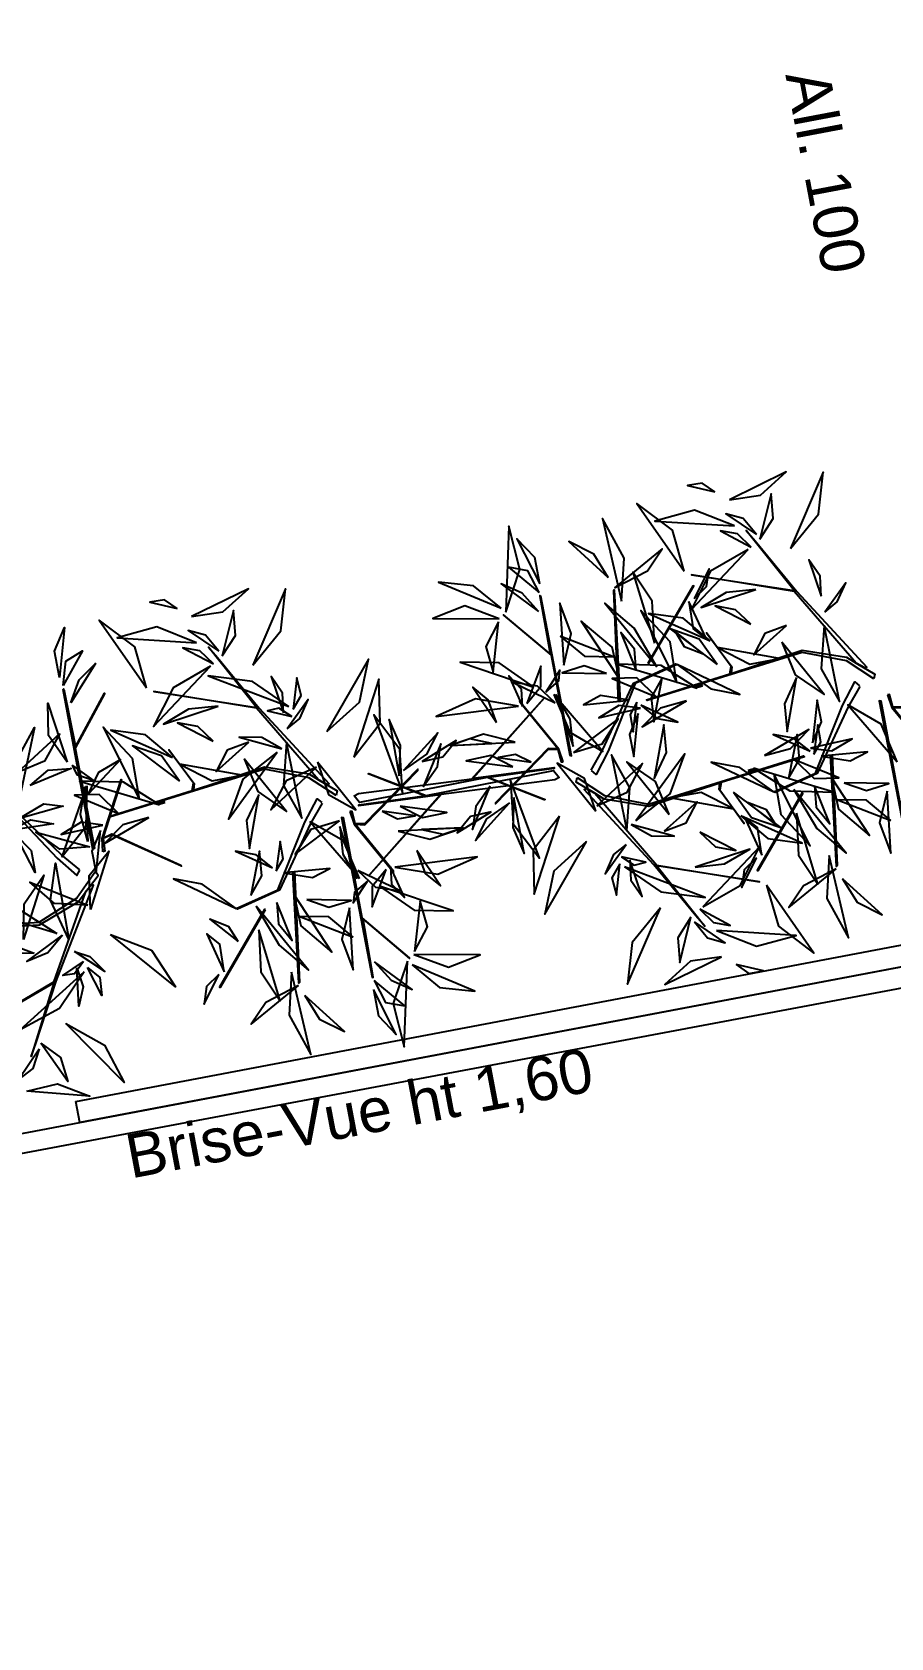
# Model space of a CAD drawing. Header units: centimetres. Extents: x 197412 to 267601, y -375791 to -305433.
# Drawn here: x 204984 to 206984, y -332102 to -328362 of the extents above; entities that cross this region are included whole.
import ezdxf

# ---------------------------------------------------------------- set-up
doc = ezdxf.new("R2010")
doc.units = ezdxf.units.CM
doc.layers.add('3-BAT C-Niveau 0', color=250, linetype='Continuous')
doc.styles.add('Helvetica', font='arial.ttf')

# ---------------------------------------------------------------- blocks, each defined once
blk = doc.blocks.new('Groupe-259-1')
at = {"linetype": 'Continuous', "flags": 128}
for points in [[(12261.6, -45788.68), (12264.33, -45802.09), (12271.07, -45789.64), (12271.07, -45789.79), (12264.25, -45802.46), (12268.71, -45825.7), (12268.34, -45825.98), (12261.4, -45788.77), (12261.58, -45788.58), (12261.59, -45788.65)], [(12265.33, -45830.75), (12261.03, -45827.29), (12248.72, -45815.5), (12237.96, -45814.92), (12237.71, -45815.21), (12248.37, -45815.71), (12260.01, -45828.09), (12264.61, -45832.13), (12265.32, -45830.86)]]:
    blk.add_lwpolyline(points, dxfattribs=at)
for points in [[(12270.66, -45826.57), (12270.52, -45823.46), (12274.96, -45809.71), (12275, -45809.89), (12270.67, -45823.36), (12272.78, -45822.42), (12288.84, -45829.71), (12288.98, -45829.94), (12272.78, -45822.61), (12270.77, -45823.46), (12271.11, -45826.41)], [(12269, -45831.2), (12264.59, -45837.41), (12255.75, -45843.03), (12218.05, -45845.79), (12217.92, -45846.02), (12238.23, -45844.53), (12239.12, -45846.02), (12236.68, -45855.37), (12239.24, -45845.88), (12238.54, -45844.53), (12255.91, -45843.55), (12264.97, -45838.19), (12266.53, -45836.09), (12259.2, -45856.91), (12238.34, -45869.29), (12259.27, -45857.1), (12253.98, -45874.24), (12255.05, -45871.22), (12259.79, -45856.67), (12268.51, -45834.33), (12267.96, -45834.34), (12266.53, -45836.09), (12269.6, -45832.11)]]:
    blk.add_lwpolyline(points, close=True, dxfattribs=at)
at = {"linetype": 'Continuous'}
for points in [[(12260.59, -45785.97, -174.84), (12259.42, -45779.85, -175.45), (12261.73, -45774.31, -176.76), (12261.73, -45774.31, -176.76), (12260.59, -45785.97, -174.84)], [(12261.47, -45787.85, -174.58), (12262.07, -45782.15, -172.2), (12265.96, -45779.74, -168.43), (12265.96, -45779.74, -168.43), (12261.47, -45787.85, -174.58)], [(12263.19, -45791.91, -186.97), (12265.2, -45786.5, -187.38), (12268.95, -45782.69, -185.5), (12268.95, -45782.69, -185.5), (12263.19, -45791.91, -186.97)], [(12262.36, -45805.7, -200.41), (12258, -45799.48, -200.32), (12257.86, -45791.94, -200.54), (12257.86, -45791.94, -200.54), (12262.36, -45805.7, -200.41)], [(12251.43, -45813.42, -233.25), (12250.28, -45805.95, -238.65), (12254.77, -45797.61, -241.93), (12254.77, -45797.61, -241.93), (12251.43, -45813.42, -233.25)], [(12260.64, -45799.05, -189.87), (12257.09, -45805.49, -186.93), (12250.84, -45808.07, -183.27), (12250.84, -45808.07, -183.27), (12260.64, -45799.05, -189.87)], [(12253.76, -45811.14, -229.03), (12257.94, -45807.58, -227.48), (12263.32, -45807.2, -225.66), (12263.32, -45807.2, -225.66), (12253.76, -45811.14, -229.03)], [(12268.51, -45809.98, -177.75), (12264.74, -45808.69, -175.38), (12263.59, -45806.47, -172.12), (12263.59, -45806.47, -172.12), (12268.51, -45809.98, -177.75)], [(12267.37, -45813.11, -207.06), (12269.78, -45807.99, -208.24), (12274.78, -45805.1, -209.24), (12274.78, -45805.1, -209.24), (12267.37, -45813.11, -207.06)], [(12266.98, -45811.21, -178.9), (12266.73, -45820.73, -176.01), (12261.18, -45827.72, -172.29), (12261.18, -45827.72, -172.29), (12266.98, -45811.21, -178.9)], [(12266.98, -45811.21, -178.9), (12266.73, -45820.73, -176.01), (12261.18, -45827.72, -172.29), (12261.18, -45827.72, -172.29), (12266.98, -45811.21, -178.9)], [(12267.2, -45824.14, -200.44), (12265.51, -45817.91, -199.26), (12266.48, -45811.5, -200.49), (12266.48, -45811.5, -200.49), (12267.2, -45824.14, -200.44)], [(12251.05, -45818.9, -198.87), (12256.92, -45815.41, -195.41), (12261.43, -45815.94, -190.33), (12261.43, -45815.94, -190.33), (12251.05, -45818.9, -198.87)], [(12249.39, -45821.55, -183.73), (12253.81, -45819.13, -181.29), (12259.2, -45820.05, -179.52), (12259.2, -45820.05, -179.52), (12249.39, -45821.55, -183.73)], [(12250.31, -45822.54, -183.47), (12254.01, -45826.28, -183.7), (12254.94, -45831.42, -184.07), (12254.94, -45831.42, -184.07), (12250.31, -45822.54, -183.47)], [(12250.31, -45822.54, -183.47), (12254.01, -45826.28, -183.7), (12254.94, -45831.42, -184.07), (12254.94, -45831.42, -184.07), (12250.31, -45822.54, -183.47)], [(12267.63, -45825.42, -200.73), (12260.66, -45825.99, -197.34), (12255.1, -45821.97, -193.77), (12255.1, -45821.97, -193.77), (12267.63, -45825.42, -200.73)], [(12267.63, -45825.42, -200.73), (12260.66, -45825.99, -197.34), (12255.1, -45821.97, -193.77), (12255.1, -45821.97, -193.77), (12267.63, -45825.42, -200.73)], [(12267.83, -45840.05, -210.57), (12267.47, -45832.06, -206.9), (12272.09, -45826.39, -202.54), (12272.09, -45826.39, -202.54), (12267.83, -45840.05, -210.57)], [(12262.77, -45846.99, -176.08), (12258.46, -45837.85, -174.79), (12259.64, -45829.19, -170.69), (12259.64, -45829.19, -170.69), (12262.77, -45846.99, -176.08)], [(12252.21, -45846.99, -205.3), (12252.34, -45838.73, -204.92), (12256.91, -45832, -203.9), (12256.91, -45832, -203.9), (12252.21, -45846.99, -205.3)], [(12267.16, -45839, -217.22), (12259.4, -45838.62, -219.34), (12253.66, -45833.67, -221.55), (12253.66, -45833.67, -221.55), (12267.16, -45839, -217.22)], [(12259.94, -45845.61, -204.31), (12250.2, -45842.67, -204.16), (12243.67, -45835.2, -202.67), (12243.67, -45835.2, -202.67), (12259.94, -45845.61, -204.31)], [(12261.25, -45845.96, -204.62), (12257.85, -45850.11, -205.07), (12252.94, -45852.12, -204.23), (12252.94, -45852.12, -204.23), (12261.25, -45845.96, -204.62)], [(12272.43, -45845.86, -220.09), (12282.01, -45849.48, -220.53), (12287.63, -45858.03, -219.34), (12287.63, -45858.03, -219.34), (12272.43, -45845.86, -220.09)], [(12254.66, -45850.22, -184.69), (12249.25, -45850.28, -183.17), (12245.06, -45846.64, -181.63), (12245.06, -45846.64, -181.63), (12254.66, -45850.22, -184.69)], [(12266.15, -45852.12, -212.09), (12264.07, -45855.01, -209.87), (12261.34, -45855.4, -207.1), (12261.34, -45855.4, -207.1), (12266.15, -45852.12, -212.09)], [(12266.15, -45852.12, -212.09), (12264.07, -45855.01, -209.87), (12261.34, -45855.4, -207.1), (12261.34, -45855.4, -207.1), (12266.15, -45852.12, -212.09)], [(12264.09, -45849.83, -171.59), (12267.67, -45850.99, -169.03), (12271.12, -45854.43, -167.96), (12271.12, -45854.43, -167.96), (12264.09, -45849.83, -171.59)], [(12266.33, -45854.53, -212.64), (12260.59, -45863.07, -211.07), (12251.45, -45868.06, -212.06), (12251.45, -45868.06, -212.06), (12266.33, -45854.53, -212.64)], [(12266.33, -45854.53, -212.64), (12260.59, -45863.07, -211.07), (12251.45, -45868.06, -212.06), (12251.45, -45868.06, -212.06), (12266.33, -45854.53, -212.64)], [(12264.61, -45853.6, -172.05), (12266.11, -45857.99, -171.7), (12265.08, -45862.52, -172.02), (12265.08, -45862.52, -172.02), (12264.61, -45853.6, -172.05)], [(12264.61, -45853.6, -172.05), (12266.11, -45857.99, -171.7), (12265.08, -45862.52, -172.02), (12265.08, -45862.52, -172.02), (12264.61, -45853.6, -172.05)], [(12267.07, -45853.54, -213.12), (12269.97, -45855.88, -210.71), (12270.48, -45860.04, -208.62), (12270.48, -45860.04, -208.62), (12267.07, -45853.54, -213.12)], [(12267.07, -45853.54, -213.12), (12269.97, -45855.88, -210.71), (12270.48, -45860.04, -208.62), (12270.48, -45860.04, -208.62), (12267.07, -45853.54, -213.12)], [(12262.06, -45866.53, -223.66), (12271.09, -45871.6, -222.36), (12275.65, -45880.28, -219.58), (12275.65, -45880.28, -219.58), (12262.06, -45866.53, -223.66)], [(12256.21, -45871.16, -232.48), (12260.82, -45874.51, -232.45), (12262.49, -45880.05, -231.83), (12262.49, -45880.05, -231.83), (12256.21, -45871.16, -232.48)], [(12255.85, -45872.48, -232.75), (12254.37, -45877.08, -233.5), (12251, -45879.58, -235.42), (12251, -45879.58, -235.42), (12255.85, -45872.48, -232.75)], [(12252.94, -45882.31, -212.86), (12260.1, -45880.64, -209.91), (12267.63, -45883.5, -208.14), (12267.63, -45883.5, -208.14), (12252.94, -45882.31, -212.86)], [(12252.94, -45882.31, -212.86), (12260.1, -45880.64, -209.91), (12267.63, -45883.5, -208.14), (12267.63, -45883.5, -208.14), (12252.94, -45882.31, -212.86)]]:
    blk.add_polyline3d(points, dxfattribs=at)
blk = doc.blocks.new('Groupe-260-1')
at = {"linetype": 'Continuous', "flags": 128}
for points in [[(12450.21, -45786.28), (12443.85, -45782.12), (12433.56, -45780.12), (12397.46, -45791.34), (12397.26, -45791.16), (12416.71, -45785.12), (12416.98, -45783.41), (12411.3, -45775.6), (12417.15, -45783.51), (12417, -45785.01), (12433.52, -45779.58), (12443.91, -45781.25), (12446.14, -45782.63), (12431.7, -45765.93), (12407.76, -45762.04), (12431.69, -45765.74), (12420.5, -45751.72), (12422.61, -45754.14), (12432.33, -45765.94), (12448.61, -45783.55), (12448.11, -45783.74), (12446.14, -45782.63), (12450.44, -45785.22)], [(12389.66, -45765.79), (12389.78, -45765.57), (12391.2, -45791.55), (12390.81, -45791.53)], [(12397.6, -45782.73), (12397.79, -45782.73), (12408.31, -45764.64), (12408.05, -45764.68)], [(12324.99, -45813.47), (12318.62, -45809.31), (12308.34, -45807.31), (12272.24, -45818.53), (12272.04, -45818.35), (12291.48, -45812.31), (12291.76, -45810.6), (12286.08, -45802.79), (12291.93, -45810.7), (12291.77, -45812.2), (12308.3, -45806.77), (12318.69, -45808.44), (12320.91, -45809.82), (12306.48, -45793.12), (12282.53, -45789.23), (12306.47, -45792.93), (12295.28, -45778.91), (12297.38, -45781.33), (12307.11, -45793.13), (12323.39, -45810.74), (12322.89, -45810.93), (12320.91, -45809.82), (12325.22, -45812.41)], [(12453.46, -45789.98), (12454.46, -45792.93), (12463.62, -45804.1), (12463.59, -45803.93), (12454.64, -45792.97), (12456.95, -45793.08), (12469.23, -45780.42), (12469.27, -45780.15), (12456.87, -45792.89), (12454.69, -45792.84), (12453.93, -45789.97)], [(12373.47, -45790.76), (12356.93, -45809.45), (12375.83, -45806.94), (12375.81, -45807.17), (12360.59, -45809.24), (12373.66, -45814.36), (12373.49, -45814.45), (12360.16, -45809.3), (12330.49, -45815.13), (12329.22, -45813.52), (12330.19, -45812.97), (12356.64, -45809.56), (12373.29, -45790.93)], [(12377.9, -45805.6), (12376.9, -45802.65), (12367.74, -45791.48), (12367.77, -45791.66), (12376.72, -45802.61), (12374.41, -45802.51), (12362.13, -45815.17), (12362.09, -45815.43), (12374.49, -45802.69), (12376.67, -45802.75), (12377.43, -45805.61)], [(12381.15, -45809.3), (12387.52, -45813.46), (12397.8, -45815.47), (12433.9, -45804.25), (12434.11, -45804.42), (12414.66, -45810.46), (12414.38, -45812.17), (12420.07, -45819.98), (12414.22, -45812.08), (12414.37, -45810.57), (12397.85, -45816), (12387.45, -45814.33), (12385.23, -45812.95), (12399.67, -45829.65), (12423.61, -45833.54), (12399.67, -45829.84), (12410.86, -45843.87), (12408.76, -45841.45), (12399.03, -45829.64), (12382.75, -45812.04), (12383.26, -45811.84), (12385.23, -45812.95), (12380.92, -45810.36)], [(12441.7, -45829.79), (12441.58, -45830.02), (12440.17, -45804.04), (12440.55, -45804.06)], [(12328.24, -45817.17), (12329.24, -45820.12), (12338.4, -45831.29), (12338.37, -45831.12), (12329.42, -45820.16), (12331.73, -45820.27), (12344.01, -45807.61), (12344.05, -45807.34), (12331.65, -45820.08), (12329.47, -45820.03), (12328.71, -45817.16)], [(12332.67, -45832.02), (12349.21, -45813.32), (12330.31, -45815.84), (12330.33, -45815.6), (12345.56, -45813.54), (12332.48, -45808.41), (12332.65, -45808.32), (12345.98, -45813.47), (12375.66, -45807.65), (12376.92, -45809.26), (12375.95, -45809.81), (12349.5, -45813.21), (12332.86, -45831.84)], [(12433.76, -45812.86), (12433.57, -45812.85), (12423.05, -45830.94), (12423.32, -45830.91)], [(12316.48, -45856.98), (12316.36, -45857.21), (12314.94, -45831.23), (12315.33, -45831.25)], [(12308.54, -45840.05), (12308.35, -45840.04), (12297.83, -45858.13), (12298.1, -45858.1)]]:
    blk.add_lwpolyline(points, close=True, dxfattribs=at)
for points in [[(12372.49, -45767.02), (12374.84, -45780.5), (12364.02, -45771.38), (12364.08, -45771.52), (12375.06, -45780.81), (12379.41, -45804.08), (12379.85, -45804.2), (12372.71, -45767.03), (12372.47, -45766.91), (12372.48, -45766.99)], [(12384.4, -45807.54), (12387.14, -45802.75), (12394.29, -45787.27), (12404.08, -45782.8), (12404.42, -45782.97), (12394.68, -45787.34), (12388.38, -45803.12), (12385.57, -45808.56), (12384.45, -45807.64)], [(12446.97, -45788.04), (12444.23, -45792.83), (12437.08, -45808.31), (12427.28, -45812.78), (12426.94, -45812.61), (12436.68, -45808.25), (12442.98, -45792.47), (12445.79, -45787.02), (12446.92, -45787.94)], [(12458.87, -45828.56), (12456.52, -45815.08), (12467.34, -45824.2), (12467.29, -45824.06), (12456.3, -45814.77), (12451.95, -45791.51), (12451.51, -45791.38), (12458.65, -45828.55), (12458.9, -45828.67), (12458.88, -45828.6)], [(12321.75, -45815.23), (12319.01, -45820.02), (12311.86, -45835.5), (12302.06, -45839.97), (12301.72, -45839.8), (12311.46, -45835.44), (12317.76, -45819.66), (12320.57, -45814.21), (12321.7, -45815.13)], [(12333.65, -45855.75), (12331.3, -45842.27), (12342.12, -45851.39), (12342.07, -45851.25), (12331.08, -45841.96), (12326.73, -45818.7), (12326.29, -45818.57), (12333.43, -45855.74), (12333.67, -45855.86), (12333.66, -45855.79)]]:
    blk.add_lwpolyline(points, dxfattribs=at)
at = {"linetype": 'Continuous'}
for points in [[(12413.19, -45742.75, -211.21), (12410.24, -45740.69, -209.03), (12406.86, -45741.27, -206.71), (12406.86, -45741.27, -206.71), (12413.19, -45742.75, -211.21)], [(12413.19, -45742.75, -211.21), (12410.24, -45740.69, -209.03), (12406.86, -45741.27, -206.71), (12406.86, -45741.27, -206.71), (12413.19, -45742.75, -211.21)], [(12416.59, -45744.58, -212.86), (12423.86, -45743.52, -209.91), (12429.82, -45738.11, -208.14), (12429.82, -45738.11, -208.14), (12416.59, -45744.58, -212.86)], [(12416.59, -45744.58, -212.86), (12423.86, -45743.52, -209.91), (12429.82, -45738.11, -208.14), (12429.82, -45738.11, -208.14), (12416.59, -45744.58, -212.86)], [(12430.84, -45755.94, -223.66), (12437.39, -45747.92, -222.36), (12438.46, -45738.17, -219.58), (12438.46, -45738.17, -219.58), (12430.84, -45755.94, -223.66)], [(12423.7, -45753.77, -232.48), (12426.77, -45748.97, -232.45), (12426.3, -45743.2, -231.83), (12426.3, -45743.2, -231.83), (12423.7, -45753.77, -232.48)], [(12406.08, -45761.2, -215.07), (12403.35, -45751.68, -213.8), (12395.08, -45745.44, -214.42), (12395.08, -45745.44, -214.42), (12406.08, -45761.2, -215.07)], [(12417.76, -45750.68, -228.35), (12408.45, -45747.01, -229.1), (12399.24, -45749.54, -232.12), (12399.24, -45749.54, -232.12), (12417.76, -45750.68, -228.35)], [(12422.89, -45752.67, -232.75), (12419.82, -45748.93, -233.5), (12415.77, -45747.83, -235.42), (12415.77, -45747.83, -235.42), (12422.89, -45752.67, -232.75)], [(12364.52, -45770.74, -186.41), (12367.82, -45760.86, -187.61), (12365.26, -45750.76, -186.97), (12365.26, -45750.76, -186.97), (12364.52, -45770.74, -186.41)], [(12391.49, -45768.16, -223.19), (12392.06, -45758.15, -225.59), (12387.04, -45748.98, -225.79), (12387.04, -45748.98, -225.79), (12391.49, -45768.16, -223.19)], [(12391.49, -45768.16, -223.19), (12392.06, -45758.15, -225.59), (12387.04, -45748.98, -225.79), (12387.04, -45748.98, -225.79), (12391.49, -45768.16, -223.19)], [(12421.68, -45755.64, -229.3), (12418.49, -45752.55, -228.25), (12414.54, -45751.85, -226.49), (12414.54, -45751.85, -226.49), (12421.68, -45755.64, -229.3)], [(12372.43, -45764.13, -174.84), (12371.29, -45758, -175.45), (12367.11, -45753.69, -176.76), (12367.11, -45753.69, -176.76), (12372.43, -45764.13, -174.84)], [(12388.38, -45762.72, -215.73), (12385.03, -45757.25, -216.78), (12379.21, -45754.31, -215.22), (12379.21, -45754.31, -215.22), (12388.38, -45762.72, -215.73)], [(12388.38, -45762.72, -215.73), (12385.03, -45757.25, -216.78), (12379.21, -45754.31, -215.22), (12379.21, -45754.31, -215.22), (12388.38, -45762.72, -215.73)], [(12389.86, -45765.07, -214.21), (12397.54, -45761.11, -211.43), (12400.92, -45756.02, -206.15), (12400.92, -45756.02, -206.15), (12389.86, -45765.07, -214.21)], [(12420.96, -45756.18, -228.97), (12412.24, -45761.18, -227.8), (12407.71, -45770.19, -227.09), (12407.71, -45770.19, -227.09), (12420.96, -45756.18, -228.97)], [(12437.94, -45767.04, -172.05), (12437.73, -45762.4, -171.7), (12435.11, -45758.57, -172.02), (12435.11, -45758.57, -172.02), (12437.94, -45767.04, -172.05)], [(12437.94, -45767.04, -172.05), (12437.73, -45762.4, -171.7), (12435.11, -45758.57, -172.02), (12435.11, -45758.57, -172.02), (12437.94, -45767.04, -172.05)], [(12372.31, -45766.19, -174.58), (12369.66, -45761.11, -172.2), (12365.16, -45760.29, -168.43), (12365.16, -45760.29, -168.43), (12372.31, -45766.19, -174.58)], [(12399.14, -45778.01, -221.24), (12398.63, -45768.2, -218.96), (12394.13, -45761.48, -214.31), (12394.13, -45761.48, -214.31), (12399.14, -45778.01, -221.24)], [(12408.41, -45767.61, -211.6), (12411.3, -45764.8, -211.07), (12411.88, -45760.7, -211.1), (12411.88, -45760.7, -211.1), (12408.41, -45767.61, -211.6)], [(12291.36, -45771.77, -212.86), (12298.64, -45770.71, -209.91), (12304.6, -45765.3, -208.14), (12304.6, -45765.3, -208.14), (12291.36, -45771.77, -212.86)], [(12291.36, -45771.77, -212.86), (12298.64, -45770.71, -209.91), (12304.6, -45765.3, -208.14), (12304.6, -45765.3, -208.14), (12291.36, -45771.77, -212.86)], [(12305.62, -45783.13, -223.66), (12312.17, -45775.11, -222.36), (12313.24, -45765.36, -219.58), (12313.24, -45765.36, -219.58), (12305.62, -45783.13, -223.66)], [(12363.43, -45769.83, -186.4), (12357.04, -45764.59, -186.75), (12348.84, -45763.75, -187), (12348.84, -45763.75, -187), (12363.43, -45769.83, -186.4)], [(12372.18, -45770.6, -186.97), (12368.34, -45766.3, -187.38), (12363.45, -45764.13, -185.5), (12363.45, -45764.13, -185.5), (12372.18, -45770.6, -186.97)], [(12422.74, -45765.45, -196.26), (12415.88, -45766.17, -195.05), (12410.02, -45769.65, -196.39), (12410.02, -45769.65, -196.39), (12422.74, -45765.45, -196.26)], [(12438.83, -45770.74, -171.59), (12441.74, -45768.35, -169.03), (12443.7, -45763.89, -167.96), (12443.7, -45763.89, -167.96), (12438.83, -45770.74, -171.59)], [(12287.97, -45769.94, -211.21), (12285.02, -45767.88, -209.03), (12281.63, -45768.46, -206.71), (12281.63, -45768.46, -206.71), (12287.97, -45769.94, -211.21)], [(12287.97, -45769.94, -211.21), (12285.02, -45767.88, -209.03), (12281.63, -45768.46, -206.71), (12281.63, -45768.46, -206.71), (12287.97, -45769.94, -211.21)], [(12298.48, -45780.96, -232.48), (12301.55, -45776.16, -232.45), (12301.08, -45770.39, -231.83), (12301.08, -45770.39, -231.83), (12298.48, -45780.96, -232.48)], [(12363.02, -45772.29, -182.25), (12354.95, -45769.31, -178.08), (12347.56, -45772.22, -173.29), (12347.56, -45772.22, -173.29), (12363.02, -45772.29, -182.25)], [(12378.01, -45783.14, -200.41), (12379.79, -45775.75, -200.32), (12377.15, -45768.68, -200.54), (12377.15, -45768.68, -200.54), (12378.01, -45783.14, -200.41)], [(12399.73, -45783.53, -210.1), (12394.4, -45774.45, -209.96), (12387.59, -45768.67, -205.95), (12387.59, -45768.67, -205.95), (12399.73, -45783.53, -210.1)], [(12404.4, -45787.19, -194.97), (12402.78, -45777.69, -192.57), (12395.98, -45770.39, -191.31), (12395.98, -45770.39, -191.31), (12404.4, -45787.19, -194.97)], [(12412.09, -45777.41, -201.48), (12405.83, -45772.12, -202.35), (12397.79, -45771.04, -201.76), (12397.79, -45771.04, -201.76), (12412.09, -45777.41, -201.48)], [(12407.17, -45768.25, -202.5), (12408.19, -45774.65, -200.11), (12411.24, -45777.07, -195.35), (12411.24, -45777.07, -195.35), (12407.17, -45768.25, -202.5)], [(12421.62, -45773.59, -195.33), (12418.02, -45770.2, -195.1), (12413.29, -45769.32, -194.26), (12413.29, -45769.32, -194.26), (12421.62, -45773.59, -195.33)], [(12280.86, -45788.39, -215.07), (12278.13, -45778.87, -213.8), (12269.86, -45772.63, -214.42), (12269.86, -45772.63, -214.42), (12280.86, -45788.39, -215.07)], [(12292.53, -45777.87, -228.35), (12283.23, -45774.2, -229.1), (12274.02, -45776.73, -232.12), (12274.02, -45776.73, -232.12), (12292.53, -45777.87, -228.35)], [(12362.86, -45772.98, -181.99), (12359.86, -45778.72, -181.12), (12361.59, -45784.72, -179.03), (12361.59, -45784.72, -179.03), (12362.86, -45772.98, -181.99)], [(12391, -45786.33, -233.25), (12389.33, -45778.95, -238.65), (12382.11, -45772.83, -241.93), (12382.11, -45772.83, -241.93), (12391, -45786.33, -233.25)], [(12413.77, -45782.94, -207.16), (12409.59, -45777.01, -205.48), (12402.78, -45774.67, -203.83), (12402.78, -45774.67, -203.83), (12413.77, -45782.94, -207.16)], [(12413.77, -45782.94, -207.16), (12409.59, -45777.01, -205.48), (12402.78, -45774.67, -203.83), (12402.78, -45774.67, -203.83), (12413.77, -45782.94, -207.16)], [(12429.92, -45773.83, -184.69), (12424.86, -45775.74, -183.17), (12422.29, -45780.66, -181.63), (12422.29, -45780.66, -181.63), (12429.92, -45773.83, -184.69)], [(12438.65, -45773.87, -176.08), (12437.98, -45783.95, -174.79), (12442.24, -45791.58, -170.69), (12442.24, -45791.58, -170.69), (12438.65, -45773.87, -176.08)], [(12297.67, -45779.86, -232.75), (12294.6, -45776.12, -233.5), (12290.55, -45775.02, -235.42), (12290.55, -45775.02, -235.42), (12297.67, -45779.86, -232.75)], [(12377.17, -45776.32, -189.87), (12382.83, -45781.02, -186.93), (12389.6, -45781.13, -183.27), (12389.6, -45781.13, -183.27), (12377.17, -45776.32, -189.87)], [(12394.92, -45784.37, -207.72), (12394.54, -45779.4, -206.62), (12391.35, -45775.5, -205.86), (12391.35, -45775.5, -205.86), (12394.92, -45784.37, -207.72)], [(12403.94, -45775.3, -218.46), (12406.08, -45778.76, -216.39), (12410.52, -45780.49, -215.43), (12410.52, -45780.49, -215.43), (12403.94, -45775.3, -218.46)], [(12428.81, -45777.73, -205.3), (12431.96, -45785.37, -204.92), (12438.68, -45789.96, -203.9), (12438.68, -45789.96, -203.9), (12428.81, -45777.73, -205.3)], [(12296.46, -45782.83, -229.3), (12293.27, -45779.74, -228.25), (12289.32, -45779.04, -226.49), (12289.32, -45779.04, -226.49), (12296.46, -45782.83, -229.3)], [(12322.83, -45798.57, -220.09), (12330.42, -45791.71, -220.53), (12332.53, -45781.69, -219.34), (12332.53, -45781.69, -219.34), (12322.83, -45798.57, -220.09)], [(12371.02, -45788.2, -207.25), (12362.97, -45782.58, -205.29), (12353.9, -45782.41, -201.98), (12353.9, -45782.41, -201.98), (12371.02, -45788.2, -207.25)], [(12413.84, -45778.98, -188.89), (12421.34, -45782.85, -185.79), (12428.29, -45781.54, -181.22), (12428.29, -45781.54, -181.22), (12413.84, -45778.98, -188.89)], [(12295.74, -45783.37, -228.97), (12287.02, -45788.37, -227.8), (12282.49, -45797.38, -227.09), (12282.49, -45797.38, -227.09), (12295.74, -45783.37, -228.97)], [(12313.98, -45792.74, -212.64), (12305.52, -45786.89, -211.07), (12295.19, -45785.58, -212.06), (12295.19, -45785.58, -212.06), (12313.98, -45792.74, -212.64)], [(12313.98, -45792.74, -212.64), (12305.52, -45786.89, -211.07), (12295.19, -45785.58, -212.06), (12295.19, -45785.58, -212.06), (12313.98, -45792.74, -212.64)], [(12312.72, -45794.23, -172.05), (12312.51, -45789.59, -171.7), (12309.89, -45785.76, -172.02), (12309.89, -45785.76, -172.02), (12312.72, -45794.23, -172.05)], [(12312.72, -45794.23, -172.05), (12312.51, -45789.59, -171.7), (12309.89, -45785.76, -172.02), (12309.89, -45785.76, -172.02), (12312.72, -45794.23, -172.05)], [(12315.03, -45793.39, -213.12), (12316.88, -45790.15, -210.71), (12315.83, -45786.09, -208.62), (12315.83, -45786.09, -208.62), (12315.03, -45793.39, -213.12)], [(12315.03, -45793.39, -213.12), (12316.88, -45790.15, -210.71), (12315.83, -45786.09, -208.62), (12315.83, -45786.09, -208.62), (12315.03, -45793.39, -213.12)], [(12368.45, -45792.7, -179.83), (12368.2, -45788.66, -178.67), (12365.23, -45785.57, -177.99), (12365.23, -45785.57, -177.99), (12368.45, -45792.7, -179.83)], [(12369.44, -45792.05, -215.21), (12372.71, -45788.1, -213.09), (12372.71, -45783.37, -210.46), (12372.71, -45783.37, -210.46), (12369.44, -45792.05, -215.21)], [(12373.84, -45789.37, -177.75), (12376.88, -45786.79, -175.38), (12377.14, -45784.3, -172.12), (12377.14, -45784.3, -172.12), (12373.84, -45789.37, -177.75)], [(12387.99, -45785.06, -229.03), (12382.8, -45783.27, -227.48), (12377.66, -45784.89, -225.66), (12377.66, -45784.89, -225.66), (12387.99, -45785.06, -229.03)], [(12399.57, -45790.45, -194.21), (12395.04, -45786.07, -192.81), (12389.28, -45786.22, -190.06), (12389.28, -45786.22, -190.06), (12399.57, -45790.45, -194.21)], [(12399.57, -45790.45, -194.21), (12395.04, -45786.07, -192.81), (12389.28, -45786.22, -190.06), (12389.28, -45786.22, -190.06), (12399.57, -45790.45, -194.21)], [(12409.11, -45788.45, -206.43), (12400.71, -45783.17, -204.4), (12390.45, -45782.91, -204.36), (12390.45, -45782.91, -204.36), (12409.11, -45788.45, -206.43)], [(12409.11, -45788.45, -206.43), (12400.71, -45783.17, -204.4), (12390.45, -45782.91, -204.36), (12390.45, -45782.91, -204.36), (12409.11, -45788.45, -206.43)], [(12400.97, -45786.05, -199.77), (12398.42, -45790.62, -197.57), (12399, -45796.33, -196.35), (12399, -45796.33, -196.35), (12400.97, -45786.05, -199.77)], [(12404.42, -45782.97, -197.23), (12412.3, -45788.64, -194.28), (12419.04, -45789.91, -188.42), (12419.04, -45789.91, -188.42), (12404.42, -45782.97, -197.23)], [(12432.26, -45786.01, -185.42), (12429.4, -45792.11, -185.31), (12430.04, -45798.58, -184.01), (12430.04, -45798.58, -184.01), (12432.26, -45786.01, -185.42)], [(12329.12, -45804.51, -220.85), (12335.28, -45796.59, -221.31), (12334.99, -45786.33, -222.56), (12334.99, -45786.33, -222.56), (12329.12, -45804.51, -220.85)], [(12362.34, -45796.48, -210.84), (12360.39, -45791.15, -209.98), (12356.84, -45788.26, -207.2), (12356.84, -45788.26, -207.2), (12362.34, -45796.48, -210.84)], [(12376.05, -45791.87, -207.06), (12371.93, -45787.98, -208.24), (12366.22, -45787.12, -209.24), (12366.22, -45787.12, -209.24), (12376.05, -45791.87, -207.06)], [(12410.36, -45787.94, -203.84), (12410.25, -45787.71, -203.87), (12408.57, -45788.16, -202.04), (12408.67, -45788.37, -202.02), (12410.36, -45787.94, -203.84)], [(12297.52, -45792.64, -196.26), (12290.66, -45793.36, -195.05), (12284.8, -45796.84, -196.39), (12284.8, -45796.84, -196.39), (12297.52, -45792.64, -196.26)], [(12314.7, -45795.04, -212.09), (12311.7, -45793.12, -209.87), (12309.01, -45793.75, -207.1), (12309.01, -45793.75, -207.1), (12314.7, -45795.04, -212.09)], [(12314.7, -45795.04, -212.09), (12311.7, -45793.12, -209.87), (12309.01, -45793.75, -207.1), (12309.01, -45793.75, -207.1), (12314.7, -45795.04, -212.09)], [(12313.61, -45797.93, -171.59), (12316.52, -45795.54, -169.03), (12318.48, -45791.08, -167.96), (12318.48, -45791.08, -167.96), (12313.61, -45797.93, -171.59)], [(12367.46, -45792.62, -179.52), (12357.48, -45790.95, -178.73), (12348.3, -45795.07, -177.91), (12348.3, -45795.07, -177.91), (12367.46, -45792.62, -179.52)], [(12375.72, -45789.95, -178.9), (12379.43, -45798.72, -176.01), (12387.15, -45803.2, -172.29), (12387.15, -45803.2, -172.29), (12375.72, -45789.95, -178.9)], [(12375.72, -45789.95, -178.9), (12379.43, -45798.72, -176.01), (12387.15, -45803.2, -172.29), (12387.15, -45803.2, -172.29), (12375.72, -45789.95, -178.9)], [(12380.24, -45802.07, -200.44), (12379.53, -45795.66, -199.26), (12376.29, -45790.05, -200.49), (12376.29, -45790.05, -200.49), (12380.24, -45802.07, -200.44)], [(12393.35, -45791.29, -198.87), (12386.62, -45790.19, -195.41), (12382.61, -45792.33, -190.33), (12382.61, -45792.33, -190.33), (12393.35, -45791.29, -198.87)], [(12395.87, -45793.15, -183.73), (12390.87, -45792.51, -181.29), (12386.19, -45795.34, -179.52), (12386.19, -45795.34, -179.52), (12395.87, -45793.15, -183.73)], [(12395.06, -45791.75, -202.35), (12393.47, -45794.57, -200.21), (12394.19, -45798.62, -199.09), (12394.19, -45798.62, -199.09), (12395.06, -45791.75, -202.35)], [(12395.96, -45792.45, -202.12), (12399.79, -45795.49, -201.54), (12404.59, -45796.36, -202.14), (12404.59, -45796.36, -202.14), (12395.96, -45792.45, -202.12)], [(12406.6, -45791.43, -199.98), (12400.57, -45793.1, -200.36), (12396.26, -45797.48, -199.46), (12396.26, -45797.48, -199.46), (12406.6, -45791.43, -199.98)], [(12435.99, -45801.18, -183.47), (12438.07, -45796.34, -183.7), (12437.05, -45791.22, -184.07), (12437.05, -45791.22, -184.07), (12435.99, -45801.18, -183.47)], [(12435.99, -45801.18, -183.47), (12438.07, -45796.34, -183.7), (12437.05, -45791.22, -184.07), (12437.05, -45791.22, -184.07), (12435.99, -45801.18, -183.47)], [(12455.65, -45805.63, -178.9), (12451.94, -45796.86, -176.01), (12444.21, -45792.38, -172.29), (12444.21, -45792.38, -172.29), (12455.65, -45805.63, -178.9)], [(12455.65, -45805.63, -178.9), (12451.94, -45796.86, -176.01), (12444.21, -45792.38, -172.29), (12444.21, -45792.38, -172.29), (12455.65, -45805.63, -178.9)], [(12296.4, -45800.78, -195.33), (12292.79, -45797.39, -195.1), (12288.07, -45796.51, -194.26), (12288.07, -45796.51, -194.26), (12296.4, -45800.78, -195.33)], [(12340.5, -45812.86, -225.36), (12339.87, -45802.74, -224.7), (12333.79, -45794.7, -224), (12333.79, -45794.7, -224), (12340.5, -45812.86, -225.36)], [(12339.71, -45808.87, -183.78), (12339.99, -45801.84, -183.14), (12337.35, -45795.78, -184.94), (12337.35, -45795.78, -184.94), (12339.71, -45808.87, -183.78)], [(12380.31, -45803.42, -200.73), (12387, -45801.41, -197.34), (12390.7, -45795.62, -193.77), (12390.7, -45795.62, -193.77), (12380.31, -45803.42, -200.73)], [(12380.31, -45803.42, -200.73), (12387, -45801.41, -197.34), (12390.7, -45795.62, -193.77), (12390.7, -45795.62, -193.77), (12380.31, -45803.42, -200.73)], [(12395.38, -45794.4, -183.47), (12393.3, -45799.24, -183.7), (12394.31, -45804.36, -184.07), (12394.31, -45804.36, -184.07), (12395.38, -45794.4, -183.47)], [(12395.38, -45794.4, -183.47), (12393.3, -45799.24, -183.7), (12394.31, -45804.36, -184.07), (12394.31, -45804.36, -184.07), (12395.38, -45794.4, -183.47)], [(12399.11, -45809.57, -185.42), (12401.97, -45803.48, -185.31), (12401.33, -45797.01, -184.01), (12401.33, -45797.01, -184.01), (12399.11, -45809.57, -185.42)], [(12436.3, -45803.83, -202.35), (12437.89, -45801.01, -200.21), (12437.18, -45796.97, -199.09), (12437.18, -45796.97, -199.09), (12436.3, -45803.83, -202.35)], [(12279.18, -45814.38, -194.97), (12277.56, -45804.88, -192.57), (12270.76, -45797.58, -191.31), (12270.76, -45797.58, -191.31), (12279.18, -45814.38, -194.97)], [(12286.87, -45804.6, -201.48), (12280.61, -45799.31, -202.35), (12272.57, -45798.23, -201.76), (12272.57, -45798.23, -201.76), (12286.87, -45804.6, -201.48)], [(12304.7, -45801.02, -184.69), (12299.63, -45802.93, -183.17), (12297.07, -45807.85, -181.63), (12297.07, -45807.85, -181.63), (12304.7, -45801.02, -184.69)], [(12312.39, -45802.57, -204.62), (12307.7, -45799.95, -205.07), (12302.4, -45799.87, -204.23), (12302.4, -45799.87, -204.23), (12312.39, -45802.57, -204.62)], [(12313.43, -45801.06, -176.08), (12312.75, -45811.14, -174.79), (12317.02, -45818.77, -170.69), (12317.02, -45818.77, -170.69), (12313.43, -45801.06, -176.08)], [(12340.72, -45807.6, -176.88), (12346.14, -45803.87, -176.9), (12348.69, -45798.83, -174.04), (12348.69, -45798.83, -174.04), (12340.72, -45807.6, -176.88)], [(12345.03, -45805.52, -161.32), (12349.85, -45804.44, -161.24), (12352.96, -45800.62, -160.95), (12352.96, -45800.62, -160.95), (12345.03, -45805.52, -161.32)], [(12366.68, -45801, -247.3), (12359.32, -45799.16, -244.69), (12351.56, -45801.82, -243.35), (12351.56, -45801.82, -243.35), (12366.68, -45801, -247.3)], [(12366.68, -45801, -247.3), (12359.32, -45799.16, -244.69), (12351.56, -45801.82, -243.35), (12351.56, -45801.82, -243.35), (12366.68, -45801, -247.3)], [(12361.27, -45801.37, -223.21), (12356.18, -45800.28, -222.61), (12351.75, -45801.81, -220.88), (12351.75, -45801.81, -220.88), (12361.27, -45801.37, -223.21)], [(12361.27, -45801.37, -223.21), (12356.18, -45800.28, -222.61), (12351.75, -45801.81, -220.88), (12351.75, -45801.81, -220.88), (12361.27, -45801.37, -223.21)], [(12424.76, -45804.15, -199.98), (12430.8, -45802.49, -200.36), (12435.11, -45798.1, -199.46), (12435.11, -45798.1, -199.46), (12424.76, -45804.15, -199.98)], [(12435.4, -45803.13, -202.12), (12431.57, -45800.09, -201.54), (12426.77, -45799.23, -202.14), (12426.77, -45799.23, -202.14), (12435.4, -45803.13, -202.12)], [(12430.39, -45809.53, -199.77), (12432.95, -45804.97, -197.57), (12432.37, -45799.25, -196.35), (12432.37, -45799.25, -196.35), (12430.39, -45809.53, -199.77)], [(12435.5, -45802.43, -183.73), (12440.49, -45803.07, -181.29), (12445.17, -45800.25, -179.52), (12445.17, -45800.25, -179.52), (12435.5, -45802.43, -183.73)], [(12288.55, -45810.13, -207.16), (12284.37, -45804.2, -205.48), (12277.56, -45801.86, -203.83), (12277.56, -45801.86, -203.83), (12288.55, -45810.13, -207.16)], [(12288.55, -45810.13, -207.16), (12284.37, -45804.2, -205.48), (12277.56, -45801.86, -203.83), (12277.56, -45801.86, -203.83), (12288.55, -45810.13, -207.16)], [(12311.3, -45803.37, -204.31), (12303.31, -45809.67, -204.16), (12299.96, -45819.01, -202.67), (12299.96, -45819.01, -202.67), (12311.3, -45803.37, -204.31)], [(12345.28, -45811.45, -228.81), (12348.6, -45806.72, -229.15), (12349.4, -45801.4, -227.32), (12349.4, -45801.4, -227.32), (12345.28, -45811.45, -228.81)], [(12366.18, -45806.82, -186.16), (12361.05, -45804.17, -185.75), (12355.31, -45805.38, -185.13), (12355.31, -45805.38, -185.13), (12366.18, -45806.82, -186.16)], [(12370.4, -45805.69, -197.01), (12366.81, -45803.92, -196.39), (12362.73, -45804.62, -196.61), (12362.73, -45804.62, -196.61), (12370.4, -45805.69, -197.01)], [(12392.72, -45821.72, -176.08), (12393.39, -45811.64, -174.79), (12389.12, -45804, -170.69), (12389.12, -45804, -170.69), (12392.72, -45821.72, -176.08)], [(12394.84, -45819.4, -204.31), (12402.83, -45813.1, -204.16), (12406.19, -45803.77, -202.67), (12406.19, -45803.77, -202.67), (12394.84, -45819.4, -204.31)], [(12438.01, -45804.29, -198.87), (12444.75, -45805.4, -195.41), (12448.75, -45803.26, -190.33), (12448.75, -45803.26, -190.33), (12438.01, -45804.29, -198.87)], [(12288.62, -45806.17, -188.89), (12296.12, -45810.04, -185.79), (12303.07, -45808.73, -181.22), (12303.07, -45808.73, -181.22), (12288.62, -45806.17, -188.89)], [(12303.59, -45804.92, -205.3), (12306.74, -45812.56, -204.92), (12313.46, -45817.15, -203.9), (12313.46, -45817.15, -203.9), (12303.59, -45804.92, -205.3)], [(12320.43, -45806.89, -217.22), (12313.35, -45810.07, -219.34), (12309.81, -45816.79, -221.55), (12309.81, -45816.79, -221.55), (12320.43, -45806.89, -217.22)], [(12320.68, -45805.66, -210.57), (12323.26, -45813.23, -206.9), (12329.63, -45816.82, -202.54), (12329.63, -45816.82, -202.54), (12320.68, -45805.66, -210.57)], [(12385.47, -45817.11, -210.57), (12382.88, -45809.54, -206.9), (12376.51, -45805.95, -202.54), (12376.51, -45805.95, -202.54), (12385.47, -45817.11, -210.57)], [(12385.72, -45815.89, -217.22), (12392.8, -45812.7, -219.34), (12396.33, -45805.99, -221.55), (12396.33, -45805.99, -221.55), (12385.72, -45815.89, -217.22)], [(12402.55, -45817.85, -205.3), (12399.4, -45810.21, -204.92), (12392.69, -45805.62, -203.9), (12392.69, -45805.62, -203.9), (12402.55, -45817.85, -205.3)], [(12426.94, -45812.61, -197.23), (12419.06, -45806.94, -194.28), (12412.32, -45805.67, -188.42), (12412.32, -45805.67, -188.42), (12426.94, -45812.61, -197.23)], [(12421.01, -45807.65, -203.84), (12421.11, -45807.88, -203.87), (12422.79, -45807.42, -202.04), (12422.69, -45807.21, -202.02), (12421.01, -45807.65, -203.84)], [(12422.25, -45807.13, -206.43), (12430.66, -45812.41, -204.4), (12440.91, -45812.68, -204.36), (12440.91, -45812.68, -204.36), (12422.25, -45807.13, -206.43)], [(12422.25, -45807.13, -206.43), (12430.66, -45812.41, -204.4), (12440.91, -45812.68, -204.36), (12440.91, -45812.68, -204.36), (12422.25, -45807.13, -206.43)], [(12426.96, -45808.39, -194.97), (12428.59, -45817.89, -192.57), (12435.39, -45825.19, -191.31), (12435.39, -45825.19, -191.31), (12426.96, -45808.39, -194.97)], [(12431.79, -45805.14, -194.21), (12436.32, -45809.51, -192.81), (12442.08, -45809.37, -190.06), (12442.08, -45809.37, -190.06), (12431.79, -45805.14, -194.21)], [(12431.79, -45805.14, -194.21), (12436.32, -45809.51, -192.81), (12442.08, -45809.37, -190.06), (12442.08, -45809.37, -190.06), (12431.79, -45805.14, -194.21)], [(12283.89, -45815.64, -206.43), (12275.49, -45810.36, -204.4), (12265.23, -45810.1, -204.36), (12265.23, -45810.1, -204.36), (12283.89, -45815.64, -206.43)], [(12283.89, -45815.64, -206.43), (12275.49, -45810.36, -204.4), (12265.23, -45810.1, -204.36), (12265.23, -45810.1, -204.36), (12283.89, -45815.64, -206.43)], [(12360.87, -45811.32, -228.81), (12357.55, -45816.06, -229.15), (12356.74, -45821.38, -227.32), (12356.74, -45821.38, -227.32), (12360.87, -45811.32, -228.81)], [(12365.64, -45809.91, -225.36), (12366.27, -45820.03, -224.7), (12372.35, -45828.07, -224), (12372.35, -45828.07, -224), (12365.64, -45809.91, -225.36)], [(12431.63, -45812.05, -210.1), (12436.97, -45821.14, -209.96), (12443.77, -45826.92, -205.95), (12443.77, -45826.92, -205.95), (12431.63, -45812.05, -210.1)], [(12436.44, -45811.22, -207.72), (12436.82, -45816.18, -206.62), (12440.01, -45820.08, -205.86), (12440.01, -45820.08, -205.86), (12436.44, -45811.22, -207.72)], [(12440.36, -45809.26, -233.25), (12442.03, -45816.63, -238.65), (12449.25, -45822.75, -241.93), (12449.25, -45822.75, -241.93), (12440.36, -45809.26, -233.25)], [(12443.37, -45810.52, -229.03), (12448.57, -45812.31, -227.48), (12453.71, -45810.69, -225.66), (12453.71, -45810.69, -225.66), (12443.37, -45810.52, -229.03)], [(12274.35, -45817.64, -194.21), (12269.82, -45813.26, -192.81), (12264.06, -45813.41, -190.06), (12264.06, -45813.41, -190.06), (12274.35, -45817.64, -194.21)], [(12274.35, -45817.64, -194.21), (12269.82, -45813.26, -192.81), (12264.06, -45813.41, -190.06), (12264.06, -45813.41, -190.06), (12274.35, -45817.64, -194.21)], [(12285.13, -45815.13, -203.84), (12285.03, -45814.9, -203.87), (12283.35, -45815.35, -202.04), (12283.45, -45815.56, -202.02), (12285.13, -45815.13, -203.84)], [(12307.04, -45813.2, -185.42), (12304.17, -45819.3, -185.31), (12304.81, -45825.77, -184.01), (12304.81, -45825.77, -184.01), (12307.04, -45813.2, -185.42)], [(12339.96, -45815.96, -186.16), (12345.09, -45818.6, -185.75), (12350.83, -45817.39, -185.13), (12350.83, -45817.39, -185.13), (12339.96, -45815.96, -186.16)], [(12365.42, -45815.17, -176.88), (12360, -45818.9, -176.9), (12357.45, -45823.94, -174.04), (12357.45, -45823.94, -174.04), (12365.42, -45815.17, -176.88)], [(12366.43, -45813.9, -183.78), (12366.15, -45820.94, -183.14), (12368.79, -45826.99, -184.94), (12368.79, -45826.99, -184.94), (12366.43, -45813.9, -183.78)], [(12401.44, -45821.76, -184.69), (12406.51, -45819.84, -183.17), (12409.07, -45814.92, -181.63), (12409.07, -45814.92, -181.63), (12401.44, -45821.76, -184.69)], [(12417.53, -45816.6, -188.89), (12410.03, -45812.73, -185.79), (12403.07, -45814.04, -181.22), (12403.07, -45814.04, -181.22), (12417.53, -45816.6, -188.89)], [(12417.59, -45812.65, -207.16), (12421.77, -45818.57, -205.48), (12428.58, -45820.91, -203.83), (12428.58, -45820.91, -203.83), (12417.59, -45812.65, -207.16)], [(12417.59, -45812.65, -207.16), (12421.77, -45818.57, -205.48), (12428.58, -45820.91, -203.83), (12428.58, -45820.91, -203.83), (12417.59, -45812.65, -207.16)], [(12427.43, -45820.28, -218.46), (12425.28, -45816.83, -216.39), (12420.84, -45815.1, -215.43), (12420.84, -45815.1, -215.43), (12427.43, -45820.28, -218.46)], [(12454.19, -45819.26, -189.87), (12448.54, -45814.57, -186.93), (12441.77, -45814.45, -183.27), (12441.77, -45814.45, -183.27), (12454.19, -45819.26, -189.87)], [(12453.36, -45812.44, -200.41), (12451.58, -45819.83, -200.32), (12454.21, -45826.9, -200.54), (12454.21, -45826.9, -200.54), (12453.36, -45812.44, -200.41)], [(12270.64, -45820.34, -183.73), (12265.65, -45819.7, -181.29), (12260.97, -45822.53, -179.52), (12260.97, -45822.53, -179.52), (12270.64, -45820.34, -183.73)], [(12281.38, -45818.62, -199.98), (12275.34, -45820.29, -200.36), (12271.04, -45824.67, -199.46), (12271.04, -45824.67, -199.46), (12281.38, -45818.62, -199.98)], [(12325.83, -45819.35, -200.73), (12319.14, -45821.37, -197.34), (12315.44, -45827.15, -193.77), (12315.44, -45827.15, -193.77), (12325.83, -45819.35, -200.73)], [(12325.83, -45819.35, -200.73), (12319.14, -45821.37, -197.34), (12315.44, -45827.15, -193.77), (12315.44, -45827.15, -193.77), (12325.83, -45819.35, -200.73)], [(12330.43, -45832.82, -178.9), (12326.72, -45824.05, -176.01), (12318.99, -45819.57, -172.29), (12318.99, -45819.57, -172.29), (12330.43, -45832.82, -178.9)], [(12330.43, -45832.82, -178.9), (12326.72, -45824.05, -176.01), (12318.99, -45819.57, -172.29), (12318.99, -45819.57, -172.29), (12330.43, -45832.82, -178.9)], [(12335.74, -45817.09, -197.01), (12339.34, -45818.86, -196.39), (12343.41, -45818.16, -196.61), (12343.41, -45818.16, -196.61), (12335.74, -45817.09, -197.01)], [(12361.11, -45817.25, -161.32), (12356.29, -45818.34, -161.24), (12353.18, -45822.15, -160.95), (12353.18, -45822.15, -160.95), (12361.11, -45817.25, -161.32)], [(12377.02, -45818.26, -220.85), (12370.87, -45826.19, -221.31), (12371.15, -45836.44, -222.56), (12371.15, -45836.44, -222.56), (12377.02, -45818.26, -220.85)], [(12419.28, -45818.17, -201.48), (12425.53, -45823.47, -202.35), (12433.58, -45824.54, -201.76), (12433.58, -45824.54, -201.76), (12419.28, -45818.17, -201.48)], [(12424.19, -45827.33, -202.5), (12423.17, -45820.93, -200.11), (12420.12, -45818.51, -195.35), (12420.12, -45818.51, -195.35), (12424.19, -45827.33, -202.5)], [(12432.23, -45817.57, -221.24), (12432.73, -45827.38, -218.96), (12437.23, -45834.1, -214.31), (12437.23, -45834.1, -214.31), (12432.23, -45817.57, -221.24)], [(12270.15, -45821.59, -183.47), (12268.08, -45826.43, -183.7), (12269.09, -45831.55, -184.07), (12269.09, -45831.55, -184.07), (12270.15, -45821.59, -183.47)], [(12270.15, -45821.59, -183.47), (12268.08, -45826.43, -183.7), (12269.09, -45831.55, -184.07), (12269.09, -45831.55, -184.07), (12270.15, -45821.59, -183.47)], [(12325.91, -45820.7, -200.44), (12326.61, -45827.12, -199.26), (12329.85, -45832.73, -200.49), (12329.85, -45832.73, -200.49), (12325.91, -45820.7, -200.44)], [(12339.46, -45821.78, -247.3), (12346.83, -45823.61, -244.69), (12354.59, -45820.96, -243.35), (12354.59, -45820.96, -243.35), (12339.46, -45821.78, -247.3)], [(12339.46, -45821.78, -247.3), (12346.83, -45823.61, -244.69), (12354.59, -45820.96, -243.35), (12354.59, -45820.96, -243.35), (12339.46, -45821.78, -247.3)], [(12344.87, -45821.4, -223.21), (12349.96, -45822.5, -222.61), (12354.39, -45820.96, -220.88), (12354.39, -45820.96, -220.88), (12344.87, -45821.4, -223.21)], [(12344.87, -45821.4, -223.21), (12349.96, -45822.5, -222.61), (12354.39, -45820.96, -220.88), (12354.39, -45820.96, -220.88), (12344.87, -45821.4, -223.21)], [(12393.75, -45820.2, -204.62), (12398.44, -45822.82, -205.07), (12403.74, -45822.9, -204.23), (12403.74, -45822.9, -204.23), (12393.75, -45820.2, -204.62)], [(12409.74, -45822, -195.33), (12413.35, -45825.38, -195.1), (12418.07, -45826.26, -194.26), (12418.07, -45826.26, -194.26), (12409.74, -45822, -195.33)], [(12310.18, -45830.32, -202.12), (12306.35, -45827.28, -201.54), (12301.55, -45826.42, -202.14), (12301.55, -45826.42, -202.14), (12310.18, -45830.32, -202.12)], [(12305.17, -45836.72, -199.77), (12307.72, -45832.16, -197.57), (12307.14, -45826.44, -196.35), (12307.14, -45826.44, -196.35), (12305.17, -45836.72, -199.77)], [(12311.08, -45831.02, -202.35), (12312.67, -45828.2, -200.21), (12311.95, -45824.16, -199.09), (12311.95, -45824.16, -199.09), (12311.08, -45831.02, -202.35)], [(12343.8, -45826.29, -210.84), (12345.75, -45831.63, -209.98), (12349.3, -45834.51, -207.2), (12349.3, -45834.51, -207.2), (12343.8, -45826.29, -210.84)], [(12383.31, -45824.2, -220.09), (12375.72, -45831.07, -220.53), (12373.62, -45841.08, -219.34), (12373.62, -45841.08, -219.34), (12383.31, -45824.2, -220.09)], [(12392.53, -45824.84, -171.59), (12389.62, -45827.24, -169.03), (12387.67, -45831.69, -167.96), (12387.67, -45831.69, -167.96), (12392.53, -45824.84, -171.59)], [(12408.62, -45830.13, -196.26), (12415.49, -45829.41, -195.05), (12421.34, -45825.93, -196.39), (12421.34, -45825.93, -196.39), (12408.62, -45830.13, -196.26)], [(12410.41, -45839.41, -228.97), (12419.13, -45834.4, -227.8), (12423.65, -45825.4, -227.09), (12423.65, -45825.4, -227.09), (12410.41, -45839.41, -228.97)], [(12312.79, -45831.48, -198.87), (12319.52, -45832.59, -195.41), (12323.53, -45830.45, -190.33), (12323.53, -45830.45, -190.33), (12312.79, -45831.48, -198.87)], [(12330.09, -45830.91, -207.06), (12334.21, -45834.79, -208.24), (12339.92, -45835.65, -209.24), (12339.92, -45835.65, -209.24), (12330.09, -45830.91, -207.06)], [(12336.7, -45830.72, -215.21), (12333.44, -45834.67, -213.09), (12333.43, -45839.4, -210.46), (12333.43, -45839.4, -210.46), (12336.7, -45830.72, -215.21)], [(12337.69, -45830.07, -179.83), (12337.94, -45834.12, -178.67), (12340.91, -45837.21, -177.99), (12340.91, -45837.21, -177.99), (12337.69, -45830.07, -179.83)], [(12338.68, -45830.16, -179.52), (12348.66, -45831.82, -178.73), (12357.85, -45827.71, -177.91), (12357.85, -45827.71, -177.91), (12338.68, -45830.16, -179.52)], [(12391.11, -45829.39, -213.12), (12389.26, -45832.62, -210.71), (12390.31, -45836.68, -208.62), (12390.31, -45836.68, -208.62), (12391.11, -45829.39, -213.12)], [(12391.11, -45829.39, -213.12), (12389.26, -45832.62, -210.71), (12390.31, -45836.68, -208.62), (12390.31, -45836.68, -208.62), (12391.11, -45829.39, -213.12)], [(12391.45, -45827.73, -212.09), (12394.44, -45829.66, -209.87), (12397.13, -45829.02, -207.1), (12397.13, -45829.02, -207.1), (12391.45, -45827.73, -212.09)], [(12391.45, -45827.73, -212.09), (12394.44, -45829.66, -209.87), (12397.13, -45829.02, -207.1), (12397.13, -45829.02, -207.1), (12391.45, -45827.73, -212.09)], [(12392.17, -45830.04, -212.64), (12400.62, -45835.89, -211.07), (12410.96, -45837.2, -212.06), (12410.96, -45837.2, -212.06), (12392.17, -45830.04, -212.64)], [(12392.17, -45830.04, -212.64), (12400.62, -45835.89, -211.07), (12410.96, -45837.2, -212.06), (12410.96, -45837.2, -212.06), (12392.17, -45830.04, -212.64)], [(12393.42, -45828.55, -172.05), (12393.63, -45833.18, -171.7), (12396.25, -45837.02, -172.02), (12396.25, -45837.02, -172.02), (12393.42, -45828.55, -172.05)], [(12393.42, -45828.55, -172.05), (12393.63, -45833.18, -171.7), (12396.25, -45837.02, -172.02), (12396.25, -45837.02, -172.02), (12393.42, -45828.55, -172.05)], [(12422.95, -45827.97, -211.6), (12420.06, -45830.78, -211.07), (12419.48, -45834.88, -211.1), (12419.48, -45834.88, -211.1), (12422.95, -45827.97, -211.6)], [(12441.5, -45830.51, -214.21), (12433.83, -45834.48, -211.43), (12430.44, -45839.56, -206.15), (12430.44, -45839.56, -206.15), (12441.5, -45830.51, -214.21)], [(12439.87, -45827.43, -223.19), (12439.3, -45837.43, -225.59), (12444.33, -45846.6, -225.79), (12444.33, -45846.6, -225.79), (12439.87, -45827.43, -223.19)], [(12439.87, -45827.43, -223.19), (12439.3, -45837.43, -225.59), (12444.33, -45846.6, -225.79), (12444.33, -45846.6, -225.79), (12439.87, -45827.43, -223.19)], [(12301.72, -45839.8, -197.23), (12293.84, -45834.13, -194.28), (12287.1, -45832.86, -188.42), (12287.1, -45832.86, -188.42), (12301.72, -45839.8, -197.23)], [(12332.3, -45833.4, -177.75), (12329.26, -45835.99, -175.38), (12329.01, -45838.47, -172.12), (12329.01, -45838.47, -172.12), (12332.3, -45833.4, -177.75)], [(12335.12, -45834.57, -207.25), (12343.18, -45840.19, -205.29), (12352.25, -45840.36, -201.98), (12352.25, -45840.36, -201.98), (12335.12, -45834.57, -207.25)], [(12425.28, -45834.38, -215.07), (12428.01, -45843.9, -213.8), (12436.29, -45850.15, -214.42), (12436.29, -45850.15, -214.42), (12425.28, -45834.38, -215.07)], [(12442.98, -45832.86, -215.73), (12446.33, -45838.34, -216.78), (12452.16, -45841.27, -215.22), (12452.16, -45841.27, -215.22), (12442.98, -45832.86, -215.73)], [(12442.98, -45832.86, -215.73), (12446.33, -45838.34, -216.78), (12452.16, -45841.27, -215.22), (12452.16, -45841.27, -215.22), (12442.98, -45832.86, -215.73)], [(12311.22, -45838.41, -207.72), (12311.6, -45843.37, -206.62), (12314.79, -45847.27, -205.86), (12314.79, -45847.27, -205.86), (12311.22, -45838.41, -207.72)], [(12315.14, -45836.45, -233.25), (12316.81, -45843.82, -238.65), (12324.03, -45849.94, -241.93), (12324.03, -45849.94, -241.93), (12315.14, -45836.45, -233.25)], [(12318.15, -45837.71, -229.03), (12323.34, -45839.5, -227.48), (12328.49, -45837.88, -225.66), (12328.49, -45837.88, -225.66), (12318.15, -45837.71, -229.03)], [(12343.28, -45849.79, -181.99), (12346.28, -45844.06, -181.12), (12344.56, -45838.06, -179.03), (12344.56, -45838.06, -179.03), (12343.28, -45849.79, -181.99)], [(12306.41, -45839.24, -210.1), (12311.75, -45848.33, -209.96), (12318.55, -45854.11, -205.95), (12318.55, -45854.11, -205.95), (12306.41, -45839.24, -210.1)], [(12328.97, -45846.45, -189.87), (12323.32, -45841.76, -186.93), (12316.55, -45841.64, -183.27), (12316.55, -45841.64, -183.27), (12328.97, -45846.45, -189.87)], [(12328.14, -45839.63, -200.41), (12326.36, -45847.02, -200.32), (12328.99, -45854.09, -200.54), (12328.99, -45854.09, -200.54), (12328.14, -45839.63, -200.41)], [(12400.52, -45839.64, -223.66), (12393.97, -45847.67, -222.36), (12392.9, -45857.41, -219.58), (12392.9, -45857.41, -219.58), (12400.52, -45839.64, -223.66)], [(12407.66, -45841.81, -232.48), (12404.59, -45846.62, -232.45), (12405.06, -45852.39, -231.83), (12405.06, -45852.39, -231.83), (12407.66, -45841.81, -232.48)], [(12409.68, -45839.95, -229.3), (12412.88, -45843.03, -228.25), (12416.82, -45843.73, -226.49), (12416.82, -45843.73, -226.49), (12409.68, -45839.95, -229.3)], [(12298.97, -45854.52, -202.5), (12297.95, -45848.12, -200.11), (12294.9, -45845.7, -195.35), (12294.9, -45845.7, -195.35), (12298.97, -45854.52, -202.5)], [(12302.21, -45847.47, -218.46), (12300.06, -45844.02, -216.39), (12295.62, -45842.29, -215.43), (12295.62, -45842.29, -215.43), (12302.21, -45847.47, -218.46)], [(12307.01, -45844.76, -221.24), (12307.51, -45854.57, -218.96), (12312.01, -45861.29, -214.31), (12312.01, -45861.29, -214.31), (12307.01, -45844.76, -221.24)], [(12408.48, -45842.91, -232.75), (12411.54, -45846.65, -233.5), (12415.59, -45847.75, -235.42), (12415.59, -45847.75, -235.42), (12408.48, -45842.91, -232.75)], [(12413.61, -45844.9, -228.35), (12422.91, -45848.58, -229.1), (12432.12, -45846.05, -232.12), (12432.12, -45846.05, -232.12), (12413.61, -45844.9, -228.35)], [(12333.96, -45852.17, -186.97), (12337.8, -45856.47, -187.38), (12342.69, -45858.64, -185.5), (12342.69, -45858.64, -185.5), (12333.96, -45852.17, -186.97)], [(12341.62, -45852.04, -186.41), (12338.32, -45861.91, -187.61), (12340.88, -45872.01, -186.97), (12340.88, -45872.01, -186.97), (12341.62, -45852.04, -186.41)], [(12342.71, -45852.94, -186.4), (12349.1, -45858.19, -186.75), (12357.3, -45859.03, -187), (12357.3, -45859.03, -187), (12342.71, -45852.94, -186.4)], [(12343.12, -45850.49, -182.25), (12351.2, -45853.46, -178.08), (12358.58, -45850.55, -173.29), (12358.58, -45850.55, -173.29), (12343.12, -45850.49, -182.25)], [(12414.78, -45851, -212.86), (12407.51, -45852.07, -209.91), (12401.55, -45857.48, -208.14), (12401.55, -45857.48, -208.14), (12414.78, -45851, -212.86)], [(12414.78, -45851, -212.86), (12407.51, -45852.07, -209.91), (12401.55, -45857.48, -208.14), (12401.55, -45857.48, -208.14), (12414.78, -45851, -212.86)], [(12418.17, -45852.83, -211.21), (12421.12, -45854.9, -209.03), (12424.51, -45854.32, -206.71), (12424.51, -45854.32, -206.71), (12418.17, -45852.83, -211.21)], [(12418.17, -45852.83, -211.21), (12421.12, -45854.9, -209.03), (12424.51, -45854.32, -206.71), (12424.51, -45854.32, -206.71), (12418.17, -45852.83, -211.21)], [(12297.73, -45855.16, -211.6), (12294.84, -45857.97, -211.07), (12294.26, -45862.07, -211.1), (12294.26, -45862.07, -211.1), (12297.73, -45855.16, -211.6)], [(12314.65, -45854.62, -223.19), (12314.08, -45864.62, -225.59), (12319.1, -45873.79, -225.79), (12319.1, -45873.79, -225.79), (12314.65, -45854.62, -223.19)], [(12314.65, -45854.62, -223.19), (12314.08, -45864.62, -225.59), (12319.1, -45873.79, -225.79), (12319.1, -45873.79, -225.79), (12314.65, -45854.62, -223.19)], [(12333.84, -45856.58, -174.58), (12336.49, -45861.66, -172.2), (12340.98, -45862.48, -168.43), (12340.98, -45862.48, -168.43), (12333.84, -45856.58, -174.58)], [(12316.28, -45857.7, -214.21), (12308.61, -45861.67, -211.43), (12305.22, -45866.75, -206.15), (12305.22, -45866.75, -206.15), (12316.28, -45857.7, -214.21)], [(12317.76, -45860.05, -215.73), (12321.11, -45865.53, -216.78), (12326.94, -45868.46, -215.22), (12326.94, -45868.46, -215.22), (12317.76, -45860.05, -215.73)], [(12317.76, -45860.05, -215.73), (12321.11, -45865.53, -216.78), (12326.94, -45868.46, -215.22), (12326.94, -45868.46, -215.22), (12317.76, -45860.05, -215.73)], [(12333.71, -45858.65, -174.84), (12334.85, -45864.77, -175.45), (12339.03, -45869.09, -176.76), (12339.03, -45869.09, -176.76), (12333.71, -45858.65, -174.84)]]:
    blk.add_polyline3d(points, dxfattribs=at)
blk = doc.blocks.new('Groupe-261-1')
for name in ['Groupe-260-1', 'Groupe-259-1']:
    blk.add_blockref(name, (0, 0))

msp = doc.modelspace()

# ---------------------------------------------------------------- linework, layer by layer
at = {"layer": '3-BAT C-Niveau 0', "flags": 128}
for points in [[(205565, -320010.2), (213361.5, -318533.7), (212905.6, -316126.6), (201192.4, -318344.7), (203611.5, -331182.8), (207540.1, -330438.1), (206580.6, -325371.5), (204123.9, -325836.8), (203379.6, -321906.6), (205836.1, -321441.4)], [(205085.3, -330852.5), (208021.7, -330296.4), (208031.1, -330345.5), (205094.6, -330901.6)], [(207542, -330488.9), (203622.4, -331225.6), (205157.2, -339368.3), (206634.2, -339092.5), (205891.1, -335168.5), (208339.4, -334704.8)]]:
    msp.add_lwpolyline(points, close=True, dxfattribs=at)

# ---------------------------------------------------------------- block references
at = {"layer": '3-BAT C-Niveau 0', "xscale": 10, "yscale": 10, "zscale": 10}
msp.add_blockref('Groupe-261-1', (82441.7, 127994.6), dxfattribs=at)

# ---------------------------------------------------------------- texts
at = {"layer": '3-BAT C-Niveau 0', "line_spacing_factor": 0.834288, "style": 'Helvetica'}
for s, insert, char_height, attachment_point, rotation in [('All. 100', (206838.8, -328442.1), 102.66, 1, 280.7236), ('Brise-Vue ht 1,60', (205736.2, -330829.4), 102.169, 2, 10.7236)]:
    msp.add_mtext(s, dxfattribs=dict(at, insert=insert, char_height=char_height, attachment_point=attachment_point, rotation=rotation))

doc.saveas('drawing.dxf')
